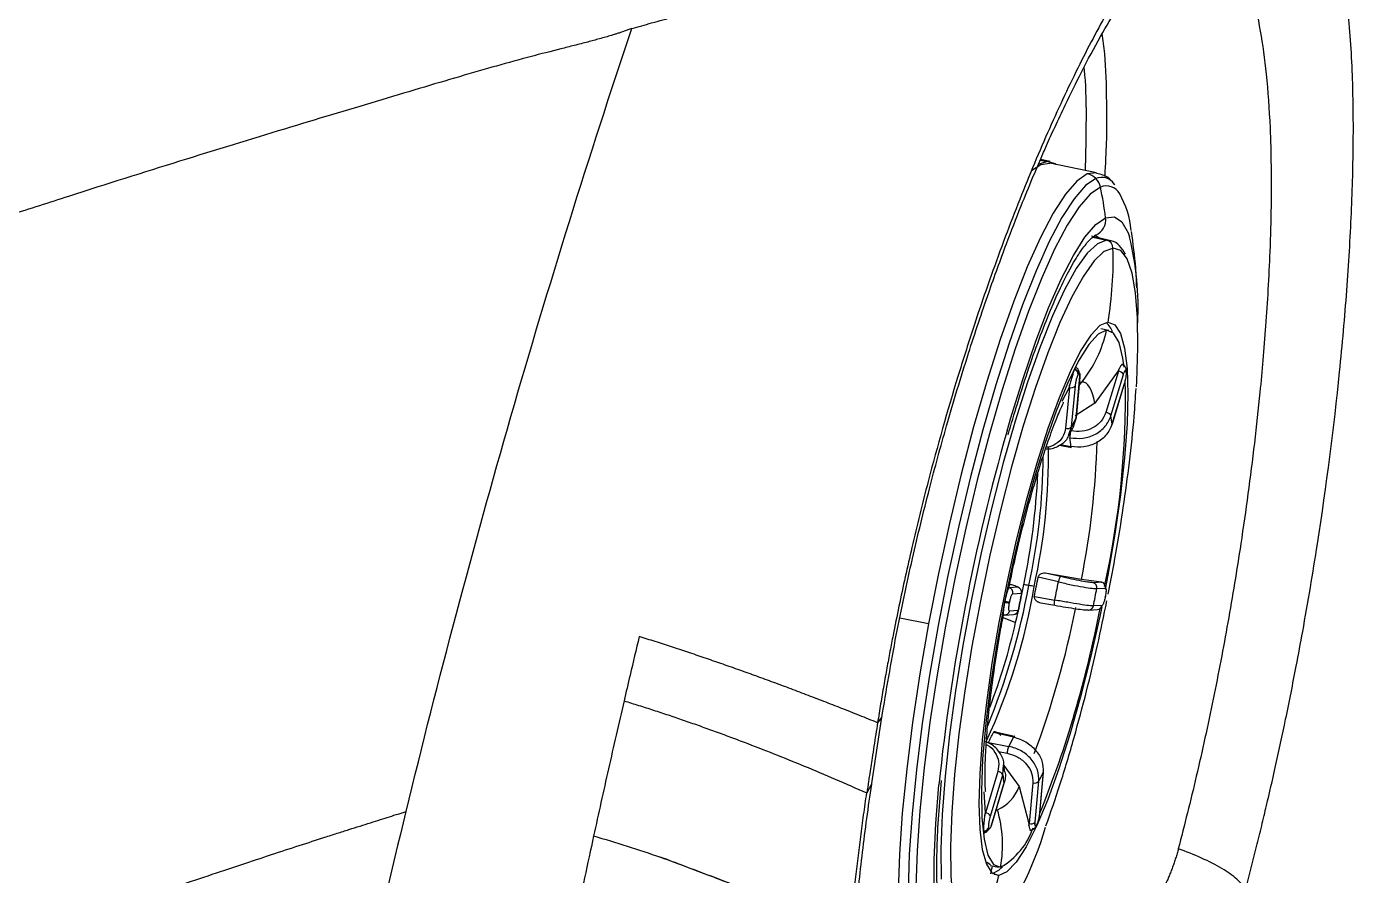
# Model space of a CAD drawing. Extents: x 526 to 610, y 679 to 808.
# Drawn here: x 532.974 to 536.08, y 728.199 to 730.185 of the extents above; entities that cross this region are included whole.
import ezdxf

# ---------------------------------------------------------------- set-up
doc = ezdxf.new("R2010")
doc.units = 0
doc.header["$MEASUREMENT"] = 0
doc.layers.add('1', color=4, linetype='Continuous')

# ---------------------------------------------------------------- blocks, each defined once
blk = doc.blocks.new('JETSETTER LX')
at = {"layer": '1', "color": 3, "linetype": 'Continuous', "lineweight": 25}
for p, q in [((9.3264, 32.9704), (9.3274, 33.04)), ((9.2156, 32.9855), (9.2355, 32.992)), ((9.2202, 32.9951), (9.2355, 32.992)), ((9.2436, 32.9914), (9.2206, 32.9962)), ((9.2216, 32.985), (9.2428, 32.9876)), ((9.3517, 32.9652), (9.2428, 32.9876)), ((9.1997, 32.9706), (9.2216, 32.985)), ((9.3517, 32.9652), (9.3304, 32.9626)), ((9.3827, 32.8072), (9.3401, 32.8168)), ((9.3437, 32.8149), (9.3754, 32.8078)), ((9.3501, 32.8195), (9.3499, 32.8195)), ((9.3506, 32.8183), (9.3598, 32.8124)), ((9.3827, 32.8072), (9.3754, 32.8078)), ((9.3809, 32.5964), (9.362, 32.6006)), ((9.3006, 32.5049), (9.3011, 32.5059)), ((9.309, 32.4932), (9.3095, 32.4942)), ((9.4024, 32.5017), (9.3478, 32.4267)), ((9.4032, 32.5016), (9.3741, 32.4048)), ((9.3859, 32.3969), (9.415, 32.4936)), ((9.4048, 32.5064), (9.4024, 32.5017)), ((9.4024, 32.5017), (9.4032, 32.5016)), ((9.4032, 32.5016), (9.4048, 32.5064)), ((9.4212, 32.5009), (9.4213, 32.5)), ((9.4217, 32.5037), (9.4215, 32.5047)), ((9.2877, 32.4633), (9.2712, 32.4305)), ((9.2884, 32.4631), (9.2796, 32.3676)), ((9.289, 32.4685), (9.2877, 32.4633)), ((9.2877, 32.4633), (9.2884, 32.4631)), ((9.2884, 32.4631), (9.289, 32.4685)), ((9.2937, 32.3713), (9.3025, 32.4668)), ((9.3129, 32.4874), (9.3041, 32.3919)), ((9.3045, 32.3932), (9.3133, 32.4887)), ((9.3175, 32.4758), (9.3114, 32.4686)), ((9.3882, 32.3759), (9.4173, 32.4726)), ((9.4174, 32.4737), (9.3883, 32.377)), ((9.3478, 32.4267), (9.3018, 32.3964)), ((9.2875, 32.3528), (9.2937, 32.3713)), ((9.3041, 32.3919), (9.2971, 32.371)), ((9.2657, 32.3283), (9.2931, 32.323)), ((9.2676, 32.3294), (9.2921, 32.3247)), ((9.3165, 32.0138), (9.2355, 32.0282)), ((9.2677, 32.0207), (9.2355, 32.0282)), ((9.1461, 31.9939), (9.1473, 31.9946)), ((9.1473, 31.9946), (9.1465, 31.9947)), ((9.1676, 31.9958), (9.1473, 31.9946)), ((9.2629, 32.0085), (9.2154, 32.0195)), ((9.3635, 32.0078), (9.3165, 32.0138)), ((9.3642, 32.0077), (9.3439, 32.0064)), ((9.3527, 31.9926), (9.3731, 31.9938)), ((9.3652, 32.0071), (9.3635, 32.0078)), ((9.3635, 32.0078), (9.3642, 32.0077)), ((9.3642, 32.0077), (9.3652, 32.0071)), ((9.1364, 31.9619), (9.1328, 31.9627)), ((9.137, 31.961), (9.1373, 31.963)), ((9.1561, 31.9807), (9.1764, 31.9819)), ((9.1764, 31.9819), (9.1762, 31.9826)), ((9.2065, 31.9743), (9.2544, 31.9657)), ((9.3728, 31.9747), (9.3724, 31.9727)), ((9.3726, 31.9728), (9.373, 31.9748)), ((9.1347, 31.9308), (9.1337, 31.9313)), ((9.1374, 31.9307), (9.1577, 31.9319)), ((9.1684, 31.9413), (9.1481, 31.9401)), ((9.1484, 31.9592), (9.1488, 31.9612)), ((9.1682, 31.942), (9.1684, 31.9413)), ((9.2219, 31.9594), (9.2544, 31.9535)), ((9.3341, 31.9425), (9.3544, 31.9438)), ((9.365, 31.9532), (9.3447, 31.952)), ((8.959, 31.91), (8.8918, 31.9238)), ((9.1332, 31.9252), (9.1626, 31.9135)), ((8.8253, 31.5321), (8.8494, 31.6915)), ((8.8482, 31.6904), (8.8396, 31.6788)), ((9.1579, 31.6454), (9.1106, 31.6559)), ((9.153, 31.6485), (9.1119, 31.6576)), ((9.0989, 31.6328), (9.1469, 31.6236)), ((9.1599, 31.647), (9.153, 31.6485)), ((9.1227, 31.6113), (9.1432, 31.6074)), ((9.1211, 31.5649), (9.0919, 31.4682)), ((9.1329, 31.5569), (9.1346, 31.5805)), ((9.1354, 31.5788), (9.1706, 31.5293)), ((9.2275, 31.5627), (9.2186, 31.4672)), ((9.219, 31.4684), (9.2278, 31.5639)), ((8.8247, 31.5332), (8.8143, 31.5146)), ((9.1037, 31.4602), (9.1329, 31.5569)), ((9.1353, 31.537), (9.1061, 31.4403)), ((9.1061, 31.4393), (9.1352, 31.536)), ((9.1706, 31.5293), (9.1934, 31.443)), ((9.203, 31.5384), (9.1941, 31.4429)), ((9.2082, 31.4465), (9.217, 31.542)), ((9.0881, 31.5174), (9.0912, 31.4683)), ((9.0912, 31.4683), (9.0904, 31.4627)), ((9.0904, 31.4627), (9.0919, 31.4682)), ((9.0919, 31.4682), (9.0912, 31.4683)), ((9.1169, 31.4754), (9.1199, 31.4753)), ((9.0999, 31.433), (9.0998, 31.4339)), ((9.1934, 31.443), (9.1938, 31.4381)), ((9.1941, 31.4429), (9.1934, 31.443)), ((9.1938, 31.4381), (9.1941, 31.4429)), ((9.2108, 31.4367), (9.2113, 31.4377)), ((9.2121, 31.4407), (9.2116, 31.4397)), ((9.0876, 31.425), (9.0875, 31.4259)), ((9.1039, 31.3468), (9.0951, 31.3515)), ((9.1034, 31.3447), (9.1224, 31.3412)), ((9.1233, 31.3216), (9.1128, 31.3238))]:
    blk.add_line(p, q, dxfattribs=at)
at = {"layer": '1', "color": 3, "linetype": 'Continuous', "lineweight": 25, "flags": 128}
for points in [[(9.2578, 32.9845), (9.2557, 32.9862), (9.2355, 32.992)], [(9.3304, 32.9626), (9.306, 32.9459), (9.2793, 32.9153), (9.2508, 32.8711), (9.2207, 32.8141), (9.1897, 32.7451), (9.1581, 32.6651), (9.1264, 32.5752), (9.095, 32.4768), (9.0644, 32.3713), (9.0352, 32.2602), (9.0075, 32.1452), (8.982, 32.0279), (8.959, 31.91)], [(9.3503, 32.9518), (9.326, 32.9353), (9.2995, 32.9048), (9.2711, 32.861), (9.2413, 32.8044), (9.2104, 32.7358), (9.179, 32.6563), (9.1475, 32.567), (9.1164, 32.4693), (9.086, 32.3644), (9.0569, 32.2541), (9.0295, 32.1398), (9.0041, 32.0233), (8.9812, 31.9062), (8.9611, 31.7903), (8.9441, 31.6772), (8.9303, 31.5686), (8.9201, 31.4661), (8.9136, 31.3712), (8.9108, 31.2852)], [(9.3611, 32.9319), (9.3373, 32.9156), (9.3112, 32.8857), (9.2833, 32.8426), (9.254, 32.787), (9.2237, 32.7197), (9.1929, 32.6416), (9.1619, 32.5539), (9.1313, 32.4578), (9.1015, 32.3549), (9.0729, 32.2465), (9.046, 32.1342), (9.0211, 32.0197), (8.9986, 31.9047), (8.9788, 31.7909), (8.9621, 31.6798), (8.9486, 31.5731), (8.9386, 31.4724), (8.9321, 31.3791), (8.9294, 31.2947)], [(9.3733, 32.8603), (9.3938, 32.8624), (9.4114, 32.8506), (9.4259, 32.8249), (9.4293, 32.8156)], [(9.1425, 32.3614), (9.1507, 32.3895), (9.1801, 32.4845), (9.21, 32.5716), (9.2398, 32.6492), (9.2693, 32.7163), (9.2978, 32.7717), (9.3249, 32.8146), (9.3502, 32.8443), (9.3733, 32.8603)], [(9.3754, 32.8078), (9.3541, 32.7995), (9.3304, 32.7771), (9.3047, 32.7411), (9.2774, 32.6919), (9.2489, 32.6306), (9.2198, 32.558), (9.1906, 32.4755), (9.1617, 32.3845), (9.1337, 32.2865), (9.107, 32.1832), (9.082, 32.0764), (9.0593, 31.9679), (9.0392, 31.8596), (9.022, 31.7532), (9.0081, 31.6507), (8.9977, 31.5538), (8.9909, 31.4641), (8.9878, 31.3832), (8.9886, 31.3125)], [(9.3679, 32.7798), (9.3465, 32.759), (9.3212, 32.7236), (9.2944, 32.6754), (9.2664, 32.6151), (9.2378, 32.5439), (9.2091, 32.4628), (9.1807, 32.3735), (9.1532, 32.2772), (9.127, 32.1758), (9.1025, 32.0709), (9.0802, 31.9643), (9.0604, 31.8579), (9.0436, 31.7535), (9.0299, 31.6528), (9.0196, 31.5576), (9.013, 31.4696), (9.01, 31.3901), (9.0108, 31.3206), (9.0153, 31.2623), (9.0235, 31.2162), (9.0279, 31.201)], [(9.3906, 32.7892), (9.3697, 32.781), (9.3679, 32.7798)], [(9.4224, 32.7662), (9.4087, 32.7834), (9.3906, 32.7892)], [(9.4453, 32.465), (9.446, 32.4771), (9.449, 32.5566), (9.4482, 32.6261), (9.4436, 32.6844), (9.4354, 32.7305), (9.4237, 32.7637), (9.4224, 32.7662)], [(9.3789, 32.6162), (9.3599, 32.6079), (9.3384, 32.5853), (9.3149, 32.549), (9.29, 32.4997), (9.2643, 32.4385), (9.2382, 32.3669), (9.2125, 32.2864), (9.1876, 32.1987), (9.1641, 32.106), (9.1426, 32.0101), (9.1234, 31.9134), (9.1072, 31.8179), (9.0942, 31.7258), (9.0846, 31.6391), (9.0788, 31.5597), (9.0768, 31.4895), (9.0788, 31.4301), (9.0846, 31.3826), (9.0941, 31.3483), (9.1071, 31.3278), (9.1233, 31.3216)], [(9.3789, 32.6162), (9.3952, 32.61), (9.4082, 32.5895), (9.4177, 32.5552), (9.4235, 32.5077), (9.4254, 32.4483), (9.4234, 32.3781), (9.4176, 32.2987), (9.4081, 32.212), (9.395, 32.1199), (9.3788, 32.0244), (9.3725, 31.9914)], [(9.3754, 32.5969), (9.3559, 32.588), (9.3338, 32.564), (9.3097, 32.5253), (9.2841, 32.4728), (9.2578, 32.408), (9.2313, 32.3324), (9.2053, 32.2478), (9.1804, 32.1563), (9.1573, 32.0602), (9.1364, 31.9619)], [(9.4168, 32.5109), (9.414, 32.5316), (9.4048, 32.5683), (9.3918, 32.5902), (9.3754, 32.5969)], [(9.3133, 32.4887), (9.3132, 32.4898), (9.313, 32.4904)], [(9.3175, 32.4758), (9.3121, 32.4747), (9.312, 32.4747)], [(9.3129, 32.4874), (9.3133, 32.4886), (9.3133, 32.4887)], [(9.3478, 32.4267), (9.3454, 32.4383), (9.3426, 32.4485), (9.3394, 32.457), (9.3358, 32.464), (9.3317, 32.4694), (9.3274, 32.4732), (9.3226, 32.4753), (9.3175, 32.4758)], [(9.4174, 32.4737), (9.4173, 32.4726), (9.4173, 32.4726)], [(9.3045, 32.3932), (9.3045, 32.3931), (9.3041, 32.3919)], [(9.3882, 32.3759), (9.3882, 32.3759), (9.3883, 32.377)], [(9.1364, 31.9619), (9.1184, 31.8638), (9.1037, 31.7682), (9.0927, 31.6776), (9.0855, 31.5941), (9.0824, 31.5199), (9.0835, 31.4567), (9.0887, 31.4062), (9.0979, 31.3694), (9.1109, 31.3475), (9.1273, 31.3409)], [(9.3726, 31.9728), (9.3726, 31.9728), (9.3724, 31.9727)], [(9.3728, 31.9747), (9.373, 31.9748), (9.3728, 31.9749), (9.3725, 31.975)], [(9.3643, 31.9501), (9.3597, 31.9277), (9.3381, 31.8318), (9.3147, 31.7391), (9.2898, 31.6514), (9.264, 31.5709), (9.238, 31.4993), (9.2122, 31.4381), (9.1873, 31.3888), (9.1639, 31.3525), (9.1424, 31.3299), (9.1233, 31.3216)], [(9.3314, 31.9427), (9.3336, 31.9425), (9.3341, 31.9425)], [(8.959, 31.91), (8.9387, 31.7933), (8.9215, 31.6795), (8.9077, 31.5702), (8.8974, 31.467), (8.8908, 31.3714), (8.888, 31.2848), (8.8891, 31.2086), (8.8939, 31.1437), (8.9025, 31.0911), (8.9147, 31.0517), (8.9304, 31.0259), (8.9492, 31.0142), (8.9496, 31.0141)], [(9.0471, 31.0944), (9.0266, 31.0923), (9.009, 31.1042), (8.9945, 31.1298), (8.9835, 31.1688), (8.976, 31.2206), (8.9722, 31.2843), (8.9722, 31.3589), (8.9759, 31.4433), (8.9831, 31.5336)], [(9.1353, 31.537), (9.1352, 31.536), (9.1352, 31.536)], [(9.219, 31.4684), (9.219, 31.4683), (9.2186, 31.4672)], [(9.1053, 31.438), (9.1056, 31.4383), (9.1061, 31.4393)], [(9.1061, 31.4393), (9.1061, 31.4393), (9.1061, 31.4403)], [(9.2121, 31.4407), (9.2118, 31.439), (9.2113, 31.4377)], [(9.1089, 31.3263), (9.1234, 31.3338), (9.1322, 31.3417)]]:
    blk.add_lwpolyline(points, dxfattribs=at)
at = {"layer": '1', "color": 3, "linetype": 'Continuous', "lineweight": 25}
for centre, radius, start, end in [((9.3225, 32.9242), 0.0392, 44.823, 78.2564), ((9.3641, 32.9189), 0.0358, 35.1016, 112.839), ((9.3218, 32.9235), 0.0402, 12.0198, 44.8898), ((9.3746, 32.8982), 0.0363, 29.2319, 111.9052), ((8.4952, 32.7473), 0.8854, 7.3342, 12.0298), ((9.2158, 32.8086), 0.2186, 5.7933, 29.4036), ((9.335, 32.8551), 0.0386, 292.9661, 7.8474), ((9.3709, 32.7887), 0.0196, 1.4816, 76.9796), ((8.768, 32.6505), 0.6815, 356.9514, 14.0196), ((8.5086, 32.7616), 0.8824, 350.5125, 1.787), ((9.3367, 32.574), 0.056, 18.8048, 47.7856), ((9.0941, 32.657), 0.2876, 320.9757, 347.9382), ((9.2969, 32.4934), 0.0121, 359.0846, 72.3129), ((9.2974, 32.4944), 0.0121, 359.0846, 72.3129), ((9.4019, 32.487), 0.0146, 26.8639, 85.0675), ((9.4125, 32.5036), 0.00913, 343.0066, 18.8816), ((9.4125, 32.5026), 0.00917, 343.0565, 6.8921), ((9.2926, 32.4761), 0.0136, 252.1443, 316.6456), ((7.3997, 32.4404), 2.02, 347.3264, 1.1531), ((9.3728, 32.3903), 0.0146, 26.8643, 85.0682), ((9.0683, 32.3481), 0.3213, 5.1553, 8.7319), ((9.2838, 32.3806), 0.0136, 252.1434, 316.6453), ((9.7411, 32.1584), 0.4955, 151.8775, 154.5563), ((13.7402, 31.0467), 4.7819, 164.0428, 174.1565), ((9.0233, 32.3026), 0.2697, 4.6968, 9.1903), ((7.4628, 32.3887), 1.8913, 348.5649, 358.436), ((7.851, 32.3026), 1.3887, 347.3228, 0.9088), ((7.7939, 32.3091), 1.4333, 347.5445, 359.7308), ((7.5767, 32.3362), 1.6396, 348.2325, 357.4062), ((7.8255, 32.2254), 1.399, 335.0949, 350.6382), ((7.6088, 32.2863), 1.6103, 337.5671, 349.7551), ((9.1445, 31.9831), 0.0118, 348.5225, 76.3722), ((6.9959, 32.4333), 2.2282, 346.5106, 348.8347), ((9.1648, 31.9843), 0.0118, 348.5225, 76.3742), ((8.9596, 30.6116), 1.4079, 80.4409, 80.9159), ((8.9015, 30.2658), 1.7585, 80.0341, 80.4435), ((6.885, 32.4562), 2.3709, 348.2713, 349.3863), ((6.9325, 32.4464), 2.3711, 348.3017, 349.3559), ((9.3411, 31.9949), 0.0118, 348.5225, 76.374), ((9.3615, 31.9962), 0.0118, 348.5225, 76.3722), ((9.1572, 32.052), 0.0912, 257.4316, 264.6882), ((11.9424, 31.4146), 2.8236, 168.4091, 169.2485), ((6.5787, 32.5193), 2.8236, 348.4091, 349.2485), ((9.1367, 31.9423), 0.0116, 260.2207, 349.3057), ((9.1568, 32.05), 0.0912, 257.4316, 264.6882), ((9.1569, 31.9435), 0.0116, 273.7122, 349.2499), ((7.1208, 32.3857), 2.2262, 339.5114, 348.6711), ((6.8268, 32.4302), 2.5793, 338.0828, 349.1877), ((9.3333, 31.9542), 0.0117, 273.8138, 349.1482), ((9.3536, 31.9554), 0.0116, 273.7122, 349.2499), ((7.7499, 32.2349), 1.4488, 338.9543, 347.1861), ((8.7336, 31.8317), 0.4159, 331.4369, 334.9969), ((8.7812, 31.8218), 0.416, 331.5343, 334.8994), ((9.1198, 31.5503), 0.0146, 26.8643, 85.0683), ((8.78, 31.7755), 0.4955, 331.8775, 334.5563), ((9.2241, 31.5643), 0.00372, 334.5438, 33.1977), ((9.0833, 31.5605), 0.0927, 293.288, 340.3942), ((9.4528, 31.5858), 0.3213, 185.1553, 188.7319), ((9.2071, 31.5513), 0.0136, 252.1433, 316.6452), ((9.0907, 31.4536), 0.0146, 26.8639, 85.0675), ((8.841, 31.3925), 0.291, 349.7657, 16.5213), ((9.0884, 31.438), 0.0121, 265.824, 340.2132), ((8.5063, 31.6432), 0.7558, 321.4264, 343.97), ((9.1983, 31.4558), 0.0136, 252.1443, 316.6456), ((9.2035, 31.4404), 0.0082, 318.8446, 354.9448), ((9.0885, 31.4371), 0.0121, 265.824, 340.2132), ((9.0441, 31.4875), 0.1686, 299.5772, 341.1115), ((8.2659, 31.5174), 0.8601, 347.1081, 348.3966), ((8.2682, 31.5166), 0.877, 335.8322, 347.1532)]:
    blk.add_arc(centre, radius, start, end, dxfattribs=at)
for points, knots in [([(4.2259, 33.2162), (4.2561, 33.2255), (4.3192, 33.2451), (4.4181, 33.2754), (4.5255, 33.3081), (4.6414, 33.343), (4.7658, 33.3803), (4.8986, 33.4198), (5.0398, 33.4616), (5.1894, 33.5058), (5.3474, 33.5524), (5.5138, 33.6016), (5.6657, 33.6466), (5.8016, 33.6872), (5.9198, 33.7227), (6.0414, 33.7596), (6.1662, 33.7977), (6.2943, 33.8373), (6.4258, 33.8785), (6.5604, 33.9213), (6.6983, 33.9659), (6.8393, 34.0124), (6.9835, 34.0609), (7.0804, 34.0945), (7.1294, 34.1114)], [0, 0, 0, 0, 0.031033, 0.064957, 0.10177, 0.141468, 0.18405, 0.229514, 0.27786, 0.329087, 0.383198, 0.440197, 0.500088, 0.539523, 0.580146, 0.621959, 0.664966, 0.709173, 0.754584, 0.801208, 0.849051, 0.898123, 0.948435, 1, 1, 1, 1]), ([(9.701, 31.2895), (9.7032, 31.2979), (9.7076, 31.3146), (9.7141, 31.3396), (9.7205, 31.3644), (9.7266, 31.389), (9.7327, 31.4134), (9.7386, 31.4375), (9.7443, 31.4614), (9.7551, 31.5068), (9.7723, 31.5817), (9.7957, 31.6904), (9.8169, 31.7967), (9.8425, 31.9335), (9.8816, 32.1663), (9.9121, 32.4032), (9.9305, 32.5961), (9.9407, 32.7219), (9.9496, 32.8731), (9.9542, 33.0422), (9.952, 33.2047), (9.9426, 33.3413), (9.9265, 33.4597), (9.905, 33.5542), (9.8811, 33.6183), (9.8584, 33.6604), (9.8389, 33.6875), (9.8177, 33.7077), (9.7884, 33.7256), (9.7572, 33.7325), (9.7222, 33.728), (9.667, 33.7097), (9.5949, 33.6536), (9.5062, 33.5467), (9.437, 33.445), (9.3663, 33.3242), (9.2948, 33.1857), (9.2238, 33.0306), (9.1548, 32.8617), (9.1015, 32.7159), (9.0594, 32.5907), (9.0139, 32.4472), (8.9652, 32.2758), (8.9206, 32.0949), (8.894, 31.9746), (8.8777, 31.8936), (8.8684, 31.8453), (8.8611, 31.8061), (8.8538, 31.7651), (8.8465, 31.7225), (8.8419, 31.6936), (8.8396, 31.6788)], [0, 0, 0, 0, 0.004079, 0.008104, 0.012077, 0.015997, 0.019865, 0.02368, 0.027443, 0.031154, 0.045003, 0.062433, 0.081297, 0.093634, 0.124793, 0.18726, 0.202834, 0.218454, 0.249763, 0.281009, 0.312188, 0.348438, 0.374733, 0.405912, 0.437219, 0.45093, 0.46847, 0.486251, 0.499669, 0.530981, 0.546629, 0.562231, 0.624649, 0.655881, 0.687101, 0.718424, 0.749643, 0.78088, 0.812201, 0.843403, 0.856418, 0.874662, 0.913424, 0.937196, 0.958219, 0.968606, 0.974341, 0.980346, 0.986623, 0.993173, 1, 1, 1, 1]), ([(8.8492, 31.6902), (8.8601, 31.7547), (8.8809, 31.8786), (8.9194, 32.0583), (8.9591, 32.2219), (9.003, 32.3828), (9.0494, 32.5363), (9.0968, 32.678), (9.1383, 32.7924), (9.1729, 32.8815), (9.1997, 32.9473), (9.2197, 32.9941), (9.2369, 33.0335), (9.2561, 33.0762), (9.2834, 33.1344), (9.3193, 33.207), (9.3604, 33.2836), (9.3995, 33.3501), (9.4317, 33.4004), (9.455, 33.4341), (9.4737, 33.4595), (9.4899, 33.4803), (9.5076, 33.5022), (9.5262, 33.5247), (9.5413, 33.5431), (9.5449, 33.5462), (9.5469, 33.5479)], [0, 0, 0, 0, 0.068537, 0.131774, 0.189882, 0.242966, 0.306029, 0.360376, 0.406051, 0.44306, 0.471381, 0.490977, 0.505397, 0.525407, 0.551759, 0.591699, 0.639711, 0.683888, 0.720146, 0.748582, 0.766363, 0.787049, 0.821285, 0.868631, 0.928411, 1, 1, 1, 1]), ([(9.5468, 33.5478), (9.5505, 33.5489), (9.5652, 33.5534), (9.5892, 33.5518), (9.6224, 33.5414), (9.6566, 33.5131), (9.6892, 33.4613), (9.716, 33.389), (9.7361, 33.3005), (9.7504, 33.1953), (9.7581, 33.0875), (9.761, 32.9824), (9.7609, 32.8859), (9.7583, 32.7889), (9.7537, 32.6946), (9.7482, 32.6095), (9.7418, 32.5293), (9.7333, 32.4382), (9.722, 32.3342), (9.707, 32.2154), (9.6869, 32.0755), (9.6605, 31.9147), (9.6255, 31.7326), (9.5869, 31.5544), (9.5578, 31.44), (9.5435, 31.3838)], [0, 0, 0, 0, 0.012564, 0.050556, 0.089703, 0.144511, 0.203407, 0.26149, 0.317207, 0.3713, 0.429858, 0.467516, 0.504837, 0.544904, 0.576996, 0.606677, 0.633936, 0.658766, 0.697738, 0.735742, 0.772773, 0.830305, 0.886637, 0.94428, 1, 1, 1, 1]), ([(8.2644, 33.3031), (8.2797, 33.3073), (8.3129, 33.3165), (8.3555, 33.3281), (8.3928, 33.3383), (8.4259, 33.3474), (8.4496, 33.3539), (8.4632, 33.3576)], [0, 0, 0, 0, 0.2319007, 0.4999999, 0.6431209, 0.7952035, 1, 1, 1, 1]), ([(8.2644, 33.3031), (8.2613, 33.3019), (8.2555, 33.2996), (8.2467, 33.2965), (8.2384, 33.2937), (8.2306, 33.2911), (8.2234, 33.2888), (8.2098, 33.2847), (8.1896, 33.2789), (8.1606, 33.2711), (8.1304, 33.2634), (8.0869, 33.2524), (8.0041, 33.2314), (7.8651, 33.1919), (7.6714, 33.134), (7.4518, 33.0681), (7.2104, 32.9942), (6.9916, 32.925), (6.844, 32.8774), (6.7747, 32.8548), (6.7419, 32.8441), (6.7068, 32.8326), (6.6832, 32.8248), (6.6692, 32.8203)], [0, 0, 0, 0, 0.012758, 0.024601, 0.03552, 0.045507, 0.054556, 0.062662, 0.095519, 0.125305, 0.157454, 0.187785, 0.250126, 0.374969, 0.500202, 0.622853, 0.750216, 0.875108, 0.937553, 0.953064, 0.968777, 0.981526, 1, 1, 1, 1]), ([(9.3717, 32.9567), (9.3725, 32.9698), (9.3764, 33.0334), (9.3765, 33.1306), (9.3738, 33.2303), (9.3676, 33.2758), (9.3655, 33.2911)], [0, 0, 0, 0, 0.093707, 0.454658, 0.81561, 1, 1, 1, 1]), ([(9.3274, 33.04), (9.3278, 33.0587), (9.329, 33.1207), (9.3271, 33.178), (9.3231, 33.2101), (9.3229, 33.2123)], [0, 0, 0, 0, 0.286294, 0.95053, 1, 1, 1, 1]), ([(9.3951, 32.936), (9.3933, 32.9388), (9.3865, 32.9488), (9.3716, 32.9602), (9.3569, 32.9628), (9.3518, 32.9638)], [0, 0, 0, 0, 0.195793, 0.7175782, 1, 1, 1, 1]), ([(9.1452, 32.3524), (9.1523, 32.377), (9.1683, 32.432), (9.1938, 32.5101), (9.2211, 32.5865), (9.248, 32.6537), (9.274, 32.7109), (9.2985, 32.7569), (9.3206, 32.7909), (9.338, 32.8113), (9.3477, 32.8184), (9.3495, 32.8193), (9.3501, 32.8195)], [0, 0, 0, 0, 0.092029, 0.205927, 0.319551, 0.432751, 0.545274, 0.656671, 0.766124, 0.87217, 0.961391, 1, 1, 1, 1]), ([(9.4197, 32.7749), (9.4155, 32.7818), (9.4072, 32.7952), (9.3929, 32.8057), (9.3839, 32.8065), (9.3826, 32.8067)], [0, 0, 0, 0, 0.465296, 0.919496, 1, 1, 1, 1]), ([(9.4461, 32.6966), (9.4456, 32.7119), (9.4441, 32.7552), (9.4378, 32.7994), (9.4336, 32.828)], [0, 0, 0, 0, 0.352938, 1, 1, 1, 1]), ([(9.3006, 32.5049), (9.2996, 32.5028), (9.2977, 32.4986), (9.2947, 32.4891), (9.2917, 32.4786), (9.2899, 32.4718), (9.289, 32.4685)], [0, 0, 0, 0, 0.247558, 0.500834, 0.753648, 1, 1, 1, 1]), ([(9.3052, 32.5098), (9.3047, 32.51), (9.3037, 32.5105), (9.302, 32.5074), (9.3011, 32.5059)], [0, 0, 0, 0, 0.499323, 1, 1, 1, 1]), ([(9.3025, 32.4668), (9.3028, 32.4694), (9.3035, 32.4746), (9.3053, 32.4827), (9.3072, 32.4892), (9.3084, 32.4919), (9.309, 32.4932)], [0, 0, 0, 0, 0.279486, 0.559002, 0.779415, 1, 1, 1, 1]), ([(9.3105, 32.5021), (9.3104, 32.5024), (9.3096, 32.5048), (9.3077, 32.5075), (9.3058, 32.5088), (9.3051, 32.5092)], [0, 0, 0, 0, 0.086844, 0.668945, 1, 1, 1, 1]), ([(9.3095, 32.4942), (9.3102, 32.4953), (9.3116, 32.4976), (9.3128, 32.4964), (9.3133, 32.4928), (9.3131, 32.4892), (9.3129, 32.4874)], [0, 0, 0, 0, 0.279658, 0.559227, 0.779582, 1, 1, 1, 1]), ([(9.313, 32.4901), (9.3129, 32.4924), (9.3125, 32.4968), (9.3112, 32.5004), (9.3105, 32.5021)], [0, 0, 0, 0, 0.529199, 1, 1, 1, 1]), ([(9.4139, 32.5157), (9.4138, 32.5159), (9.4134, 32.5173), (9.4116, 32.5166), (9.4087, 32.5134), (9.4061, 32.5087), (9.4048, 32.5064)], [0, 0, 0, 0, 0.050308, 0.369979, 0.689067, 1, 1, 1, 1]), ([(9.4211, 32.5066), (9.4206, 32.5081), (9.4196, 32.5111), (9.417, 32.5144), (9.4138, 32.5166), (9.4115, 32.5169), (9.4103, 32.517)], [0, 0, 0, 0, 0.24283, 0.493701, 0.747722, 1, 1, 1, 1]), ([(9.415, 32.4936), (9.4157, 32.4959), (9.4173, 32.5005), (9.4193, 32.5035), (9.4206, 32.5036), (9.421, 32.5018), (9.4212, 32.5009)], [0, 0, 0, 0, 0.279486, 0.559002, 0.779415, 1, 1, 1, 1]), ([(9.4213, 32.5), (9.4214, 32.4983), (9.4215, 32.4949), (9.4206, 32.4872), (9.4191, 32.4798), (9.418, 32.4757), (9.4174, 32.4737)], [0, 0, 0, 0, 0.279658, 0.559227, 0.779582, 1, 1, 1, 1]), ([(9.4213, 32.4984), (9.4213, 32.4986), (9.4214, 32.4993), (9.4214, 32.4999), (9.4214, 32.5003)], [0, 0, 0, 0, 0.159882, 1, 1, 1, 1]), ([(9.3794, 31.9797), (9.3856, 32.0116), (9.3987, 32.0796), (9.4153, 32.1832), (9.4297, 32.2904), (9.4398, 32.3835), (9.4432, 32.4393), (9.4445, 32.461)], [0, 0, 0, 0, 0.190891, 0.407178, 0.627348, 0.855234, 1, 1, 1, 1]), ([(9.1469, 31.9952), (9.152, 32.0191), (9.1628, 32.0699), (9.1813, 32.1454), (9.2013, 32.2196), (9.2217, 32.2872), (9.2416, 32.3464), (9.259, 32.392), (9.2705, 32.4192), (9.2747, 32.4275), (9.2751, 32.4285)], [0, 0, 0, 0, 0.1332453, 0.2836556, 0.4330789, 0.5806802, 0.725349, 0.8655309, 0.9842479, 1, 1, 1, 1]), ([(9.2895, 32.3457), (9.2998, 32.3445), (9.3204, 32.3422), (9.3502, 32.3525), (9.3745, 32.3711), (9.3821, 32.3883), (9.3859, 32.3969)], [0, 0, 0, 0, 0.249978, 0.499965, 0.74997, 1, 1, 1, 1]), ([(9.3741, 32.4048), (9.3708, 32.3976), (9.3644, 32.383), (9.3437, 32.3673), (9.3183, 32.3587), (9.3009, 32.3607), (9.2922, 32.3617)], [0, 0, 0, 0, 0.249775, 0.50014, 0.75045, 1, 1, 1, 1]), ([(9.2796, 32.3676), (9.278, 32.3604), (9.2747, 32.3459), (9.2577, 32.3307), (9.2429, 32.3229), (9.2343, 32.3231), (9.2341, 32.3231)], [0, 0, 0, 0, 0.330776, 0.662333, 0.993818, 1, 1, 1, 1]), ([(9.2875, 32.3504), (9.2905, 32.3566), (9.2944, 32.3645), (9.2979, 32.371), (9.2987, 32.3724)], [0, 0, 0, 0, 0.779919, 1, 1, 1, 1]), ([(9.3883, 32.377), (9.3845, 32.3684), (9.3769, 32.3512), (9.3526, 32.3326), (9.3228, 32.3221), (9.3023, 32.3238), (9.2921, 32.3247)], [0, 0, 0, 0, 0.25003, 0.500035, 0.750022, 1, 1, 1, 1]), ([(9.2329, 32.3195), (9.2357, 32.3193), (9.2484, 32.3187), (9.2677, 32.3281), (9.2839, 32.3406), (9.2869, 32.3508), (9.2875, 32.3528)], [0, 0, 0, 0, 0.108579, 0.50714, 0.905729, 1, 1, 1, 1]), ([(9.2907, 32.3559), (9.2905, 32.3548), (9.29, 32.3526), (9.2896, 32.3496), (9.2895, 32.3472), (9.2895, 32.3462), (9.2895, 32.3457)], [0, 0, 0, 0, 0.2594194, 0.5189434, 0.7684571, 1, 1, 1, 1]), ([(9.2355, 32.0282), (9.2333, 32.0285), (9.229, 32.029), (9.2235, 32.0276), (9.2198, 32.0257), (9.2176, 32.024), (9.216, 32.0219), (9.2156, 32.0203), (9.2154, 32.0195)], [0, 0, 0, 0, 0.29899, 0.576196, 0.702242, 0.809893, 0.905998, 1, 1, 1, 1]), ([(9.1461, 31.9939), (9.1456, 31.9928), (9.1447, 31.9904), (9.1422, 31.983), (9.1396, 31.9736), (9.1381, 31.9665), (9.1373, 31.963)], [0, 0, 0, 0, 0.246603, 0.499388, 0.752586, 1, 1, 1, 1]), ([(9.1486, 32.0031), (9.1517, 32.0023), (9.1612, 31.9997), (9.1692, 31.9968), (9.1681, 31.9961), (9.1676, 31.9958)], [0, 0, 0, 0, 0.192333, 0.596788, 1, 1, 1, 1]), ([(9.2663, 32.0191), (9.266, 32.0185), (9.2654, 32.0172), (9.2644, 32.0145), (9.2636, 32.0115), (9.2631, 32.0094), (9.2629, 32.0085)], [0, 0, 0, 0, 0.259415, 0.518936, 0.76845, 1, 1, 1, 1]), ([(9.2629, 32.0085), (9.273, 32.0061), (9.2932, 32.0014), (9.3215, 31.9962), (9.3438, 31.9929), (9.3498, 31.9927), (9.3527, 31.9926)], [0, 0, 0, 0, 0.249978, 0.499965, 0.74997, 1, 1, 1, 1]), ([(9.2677, 32.0207), (9.2675, 32.0206), (9.2671, 32.0205), (9.2666, 32.0196), (9.2663, 32.0191)], [0, 0, 0, 0, 0.481432, 1, 1, 1, 1]), ([(9.3439, 32.0064), (9.3414, 32.0066), (9.3363, 32.0068), (9.3175, 32.01), (9.2935, 32.0148), (9.2763, 32.0188), (9.2677, 32.0207)], [0, 0, 0, 0, 0.249775, 0.500139, 0.75045, 1, 1, 1, 1]), ([(9.3731, 31.9938), (9.3735, 31.9935), (9.3744, 31.9928), (9.3745, 31.9877), (9.374, 31.9814), (9.3732, 31.9769), (9.3728, 31.9747)], [0, 0, 0, 0, 0.279486, 0.559002, 0.779415, 1, 1, 1, 1]), ([(9.1488, 31.9612), (9.1494, 31.964), (9.1506, 31.9697), (9.1528, 31.9761), (9.1547, 31.9799), (9.1556, 31.9804), (9.1561, 31.9807)], [0, 0, 0, 0, 0.279658, 0.559227, 0.779582, 1, 1, 1, 1]), ([(9.1688, 31.937), (9.1713, 31.95), (9.1745, 31.9667), (9.1779, 31.9834), (9.1787, 31.9871)], [0, 0, 0, 0, 0.779443, 1, 1, 1, 1]), ([(9.2065, 31.9743), (9.2064, 31.9734), (9.2062, 31.9718), (9.2068, 31.9693), (9.2082, 31.967), (9.2109, 31.964), (9.2155, 31.9608), (9.2197, 31.9598), (9.2219, 31.9594)], [0, 0, 0, 0, 0.094015, 0.190109, 0.297726, 0.423718, 0.701029, 1, 1, 1, 1]), ([(9.2337, 31.4373), (9.2447, 31.4691), (9.2678, 31.5356), (9.2993, 31.6414), (9.3286, 31.7509), (9.3544, 31.8581), (9.3692, 31.9292), (9.3764, 31.9639)], [0, 0, 0, 0, 0.198724, 0.415402, 0.618183, 0.81409, 1, 1, 1, 1]), ([(9.2544, 31.9535), (9.2543, 31.9536), (9.254, 31.9537), (9.2537, 31.9548), (9.2535, 31.9571), (9.2537, 31.9604), (9.254, 31.9633), (9.2543, 31.9649), (9.2544, 31.9657)], [0, 0, 0, 0, 0.124722, 0.249344, 0.5, 0.750656, 0.875278, 1, 1, 1, 1]), ([(9.3447, 31.952), (9.3417, 31.9521), (9.3358, 31.9524), (9.3135, 31.9557), (9.2851, 31.9605), (9.2646, 31.9639), (9.2544, 31.9657)], [0, 0, 0, 0, 0.2500296, 0.5000347, 0.750022, 1, 1, 1, 1]), ([(9.3724, 31.9727), (9.3718, 31.9699), (9.3705, 31.9642), (9.3683, 31.9578), (9.3664, 31.954), (9.3655, 31.9535), (9.365, 31.9532)], [0, 0, 0, 0, 0.279658, 0.559227, 0.779582, 1, 1, 1, 1]), ([(9.0926, 31.5177), (9.0925, 31.5186), (9.0919, 31.524), (9.0911, 31.5446), (9.0912, 31.5798), (9.0934, 31.6276), (9.0981, 31.6858), (9.1056, 31.7529), (9.1161, 31.8269), (9.1258, 31.8873), (9.1327, 31.9226), (9.1344, 31.9313)], [0, 0, 0, 0, 0.021148, 0.127391, 0.245853, 0.374888, 0.512085, 0.65508, 0.801955, 0.95129, 1, 1, 1, 1]), ([(9.137, 31.961), (9.1363, 31.9575), (9.135, 31.9504), (9.134, 31.9412), (9.1336, 31.9342), (9.1337, 31.9323), (9.1337, 31.9313)], [0, 0, 0, 0, 0.247558, 0.500834, 0.753648, 1, 1, 1, 1]), ([(9.1481, 31.9401), (9.1476, 31.9404), (9.1467, 31.9411), (9.1466, 31.9462), (9.1472, 31.9525), (9.148, 31.957), (9.1484, 31.9592)], [0, 0, 0, 0, 0.2794856, 0.5590017, 0.7794153, 1, 1, 1, 1]), ([(9.1598, 31.9324), (9.1604, 31.9325), (9.1626, 31.9328), (9.1658, 31.9349), (9.1686, 31.9381), (9.1693, 31.9406), (9.1697, 31.9419)], [0, 0, 0, 0, 0.131858, 0.424538, 0.717214, 1, 1, 1, 1]), ([(9.2544, 31.9535), (9.2631, 31.952), (9.2805, 31.949), (9.3048, 31.9454), (9.3237, 31.9429), (9.3288, 31.9428), (9.3314, 31.9427)], [0, 0, 0, 0, 0.249816, 0.500222, 0.750495, 1, 1, 1, 1]), ([(8.8396, 31.6788), (8.8254, 31.6845), (8.7972, 31.6959), (8.7553, 31.7125), (8.7137, 31.7287), (8.6726, 31.7445), (8.6319, 31.7599), (8.5916, 31.7748), (8.5517, 31.7894), (8.5121, 31.8036), (8.4729, 31.8173), (8.434, 31.8307), (8.3955, 31.8438), (8.3572, 31.8564), (8.3193, 31.8687), (8.2942, 31.8766), (8.2816, 31.8805)], [0, 0, 0, 0, 0.073871, 0.147363, 0.220475, 0.293209, 0.365566, 0.437548, 0.509155, 0.580389, 0.651249, 0.721739, 0.791857, 0.861606, 0.930987, 1, 1, 1, 1]), ([(8.246, 31.73), (8.2399, 31.7033), (8.2276, 31.6503), (8.2096, 31.5711), (8.192, 31.4924), (8.1805, 31.4401), (8.1748, 31.4141)], [0, 0, 0, 0, 0.253122, 0.504162, 0.753122, 1, 1, 1, 1]), ([(8.246, 31.73), (8.2574, 31.7265), (8.2803, 31.7194), (8.3148, 31.7084), (8.3495, 31.697), (8.3845, 31.6851), (8.4198, 31.6728), (8.4553, 31.6601), (8.4911, 31.6469), (8.5382, 31.6292), (8.597, 31.6063), (8.6679, 31.5775), (8.7404, 31.5471), (8.7895, 31.5255), (8.8143, 31.5146)], [0, 0, 0, 0, 0.061222, 0.122808, 0.184757, 0.247071, 0.309751, 0.3728, 0.436216, 0.500002, 0.622109, 0.746139, 0.872101, 1, 1, 1, 1]), ([(8.8396, 31.6788), (8.8381, 31.6697), (8.8352, 31.6514), (8.831, 31.6238), (8.8271, 31.5986), (8.8236, 31.5758), (8.8208, 31.5577), (8.8177, 31.5372), (8.8157, 31.5237), (8.8143, 31.5146)], [0, 0, 0, 0, 0.165162, 0.33192, 0.500014, 0.624764, 0.750008, 0.83216, 1, 1, 1, 1]), ([(9.1283, 31.6487), (9.1265, 31.6504), (9.123, 31.6537), (9.1183, 31.6563), (9.1149, 31.6573), (9.1129, 31.6575), (9.1114, 31.6571), (9.1108, 31.6563), (9.1106, 31.6559)], [0, 0, 0, 0, 0.298263, 0.575128, 0.701506, 0.809415, 0.905745, 1, 1, 1, 1]), ([(9.1346, 31.5805), (9.1347, 31.5817), (9.1357, 31.5918), (9.1258, 31.6097), (9.1102, 31.6277), (9.0962, 31.6328), (9.0917, 31.6344)], [0, 0, 0, 0, 0.047827, 0.432986, 0.818116, 1, 1, 1, 1]), ([(9.0937, 31.6279), (9.0949, 31.6275), (9.1039, 31.6239), (9.1154, 31.6098), (9.125, 31.5881), (9.1224, 31.5726), (9.1211, 31.5649)], [0, 0, 0, 0, 0.045462, 0.364079, 0.682529, 1, 1, 1, 1]), ([(9.1432, 31.6074), (9.1433, 31.608), (9.1434, 31.6094), (9.1439, 31.6125), (9.1447, 31.6164), (9.1456, 31.62), (9.1464, 31.6223), (9.1468, 31.6232), (9.1469, 31.6236)], [0, 0, 0, 0, 0.124722, 0.249344, 0.5, 0.750656, 0.875278, 1, 1, 1, 1]), ([(9.217, 31.542), (9.2167, 31.5509), (9.216, 31.5688), (9.2005, 31.5944), (9.1767, 31.6148), (9.1569, 31.6207), (9.1469, 31.6236)], [0, 0, 0, 0, 0.25003, 0.500035, 0.750022, 1, 1, 1, 1]), ([(9.1605, 31.6458), (9.1604, 31.6462), (9.1602, 31.6472), (9.1596, 31.6474), (9.1588, 31.6469), (9.1582, 31.6459), (9.1579, 31.6454)], [0, 0, 0, 0, 0.259419, 0.518943, 0.768457, 1, 1, 1, 1]), ([(9.1579, 31.6454), (9.1677, 31.6422), (9.1873, 31.6357), (9.2109, 31.6151), (9.2264, 31.5895), (9.2271, 31.5716), (9.2275, 31.5627)], [0, 0, 0, 0, 0.249978, 0.499965, 0.74997, 1, 1, 1, 1]), ([(9.1432, 31.6074), (9.1516, 31.6049), (9.1685, 31.5999), (9.1888, 31.5827), (9.2021, 31.5611), (9.2027, 31.5459), (9.203, 31.5384)], [0, 0, 0, 0, 0.249817, 0.500222, 0.750496, 1, 1, 1, 1]), ([(9.1374, 31.5631), (9.1367, 31.5675), (9.1359, 31.5732), (9.1352, 31.5806), (9.1351, 31.5822)], [0, 0, 0, 0, 0.778903, 1, 1, 1, 1]), ([(9.137, 31.5645), (9.1371, 31.5644), (9.1405, 31.5558), (9.1379, 31.5463), (9.1353, 31.537)], [0, 0, 0, 0, 0.020977, 1, 1, 1, 1]), ([(8.7882, 31.2229), (8.7931, 31.2735), (8.8029, 31.3747), (8.8181, 31.4816), (8.8257, 31.535)], [0, 0, 0, 0, 0.500195, 1, 1, 1, 1]), ([(9.0051, 31.1491), (9.0053, 31.149), (9.006, 31.1485), (8.9992, 31.158), (8.9919, 31.1802), (8.985, 31.2141), (8.9802, 31.26), (8.9778, 31.3173), (8.9785, 31.3852), (8.982, 31.4606), (8.9869, 31.5164), (8.9893, 31.5437)], [0, 0, 0, 0, 0.049123, 0.157583, 0.264562, 0.378511, 0.498681, 0.622885, 0.749473, 0.877446, 1, 1, 1, 1]), ([(8.7759, 31.1913), (8.7766, 31.1992), (8.778, 31.2151), (8.7803, 31.2392), (8.7827, 31.2634), (8.7853, 31.2877), (8.7879, 31.3123), (8.7908, 31.337), (8.7937, 31.3619), (8.7968, 31.3869), (8.8, 31.4121), (8.8033, 31.4375), (8.8068, 31.463), (8.8105, 31.4888), (8.813, 31.506), (8.8143, 31.5146)], [0, 0, 0, 0, 0.07654, 0.153086, 0.229653, 0.306257, 0.382914, 0.45964, 0.536451, 0.613363, 0.690392, 0.767553, 0.844865, 0.922341, 1, 1, 1, 1]), ([(4.5515, 30.2912), (4.5641, 30.2964), (4.5902, 30.3072), (4.6306, 30.3239), (4.6737, 30.3416), (4.7194, 30.3604), (4.7678, 30.3802), (4.8652, 30.42), (4.9699, 30.4624), (5.104, 30.5164), (5.214, 30.5603), (5.3853, 30.6283), (5.677, 30.7426), (6.0824, 30.8975), (6.4602, 31.0369), (6.7373, 31.1363), (6.9335, 31.2054), (7.1122, 31.2671), (7.2495, 31.3135), (7.3497, 31.3469), (7.4209, 31.3704), (7.4864, 31.3918), (7.5367, 31.408), (7.5746, 31.4202), (7.6021, 31.429), (7.6282, 31.4373), (7.6527, 31.445), (7.6758, 31.4523), (7.6974, 31.4591), (7.7176, 31.4654), (7.7299, 31.4692), (7.736, 31.4711)], [0, 0, 0, 0, 0.008814, 0.018268, 0.028362, 0.039099, 0.050481, 0.06251, 0.108021, 0.125014, 0.158739, 0.187522, 0.250025, 0.374977, 0.499925, 0.564058, 0.624933, 0.68868, 0.749935, 0.781855, 0.813336, 0.844373, 0.874962, 0.890823, 0.906621, 0.922353, 0.93802, 0.953618, 0.969149, 0.98461, 1, 1, 1, 1]), ([(9.2186, 31.4672), (9.2183, 31.4645), (9.2177, 31.4593), (9.2158, 31.4512), (9.2139, 31.4447), (9.2127, 31.442), (9.2121, 31.4407)], [0, 0, 0, 0, 0.279486, 0.559002, 0.779415, 1, 1, 1, 1]), ([(9.0904, 31.4627), (9.0899, 31.4593), (9.089, 31.4522), (9.0878, 31.4416), (9.0871, 31.4321), (9.0874, 31.428), (9.0875, 31.4259)], [0, 0, 0, 0, 0.24664, 0.499524, 0.752684, 1, 1, 1, 1]), ([(9.0998, 31.4339), (9.0997, 31.4356), (9.0996, 31.4391), (9.1006, 31.4467), (9.102, 31.4541), (9.1032, 31.4582), (9.1037, 31.4602)], [0, 0, 0, 0, 0.279658, 0.559227, 0.779582, 1, 1, 1, 1]), ([(9.1061, 31.4403), (9.1054, 31.438), (9.1039, 31.4335), (9.1019, 31.4305), (9.1005, 31.4303), (9.1001, 31.4321), (9.0999, 31.433)], [0, 0, 0, 0, 0.279486, 0.559002, 0.779415, 1, 1, 1, 1]), ([(9.1938, 31.4381), (9.1941, 31.4356), (9.1948, 31.4307), (9.196, 31.4289), (9.1966, 31.4281)], [0, 0, 0, 0, 0.493811, 1, 1, 1, 1]), ([(9.195, 31.4282), (9.1962, 31.4279), (9.1986, 31.4273), (9.2026, 31.4285), (9.2064, 31.4309), (9.2086, 31.4337), (9.2096, 31.435)], [0, 0, 0, 0, 0.253579, 0.508151, 0.758586, 1, 1, 1, 1]), ([(9.2116, 31.4397), (9.2109, 31.4386), (9.2095, 31.4363), (9.2083, 31.4375), (9.2078, 31.4411), (9.2081, 31.4447), (9.2082, 31.4465)], [0, 0, 0, 0, 0.279658, 0.559227, 0.779582, 1, 1, 1, 1]), ([(8.1748, 31.4141), (8.1677, 31.3815), (8.153, 31.314), (8.1308, 31.2091), (8.1076, 31.0968), (8.0835, 30.9772), (8.0586, 30.8502), (8.033, 30.7159), (8.0069, 30.5742), (7.9803, 30.4251), (7.9535, 30.2685), (7.9266, 30.1046), (7.8997, 29.9331), (7.873, 29.7542), (7.8466, 29.5678), (7.8208, 29.3739), (7.7957, 29.1725), (7.7715, 28.9635), (7.7265, 28.5417), (7.6767, 27.951), (7.6399, 27.2364), (7.6258, 26.6501), (7.6245, 26.1002), (7.6355, 25.5387), (7.6635, 24.9181), (7.7087, 24.2835), (7.7648, 23.7105), (7.8243, 23.2169), (7.879, 22.8199), (7.9339, 22.4624), (7.9873, 22.1441), (8.0377, 21.865), (8.0837, 21.6248), (8.1241, 21.4233), (8.1496, 21.3019), (8.161, 21.2476)], [0, 0, 0, 0, 0.009756, 0.02023, 0.031424, 0.043335, 0.055966, 0.069315, 0.083382, 0.098168, 0.113673, 0.129896, 0.146838, 0.164498, 0.182877, 0.201974, 0.221789, 0.242323, 0.263576, 0.346033, 0.415883, 0.473127, 0.517766, 0.576948, 0.637589, 0.699691, 0.763252, 0.806184, 0.845306, 0.880616, 0.912116, 0.939804, 0.963681, 0.983746, 1, 1, 1, 1]), ([(9.0876, 31.425), (9.0879, 31.4235), (9.0885, 31.4207), (9.0896, 31.4213), (9.0902, 31.4216)], [0, 0, 0, 0, 0.520495, 1, 1, 1, 1]), ([(9.0886, 31.4217), (9.09, 31.4219), (9.0928, 31.4225), (9.0974, 31.4263), (9.1008, 31.4299), (9.1022, 31.4323), (9.1023, 31.4326)], [0, 0, 0, 0, 0.30614, 0.639632, 0.96116, 1, 1, 1, 1]), ([(9.5435, 31.3838), (9.5425, 31.3802), (9.5406, 31.3729), (9.5373, 31.362), (9.5338, 31.3513), (9.5301, 31.3408), (9.5261, 31.3303), (9.5219, 31.32), (9.5161, 31.3065), (9.5087, 31.2908), (9.5002, 31.2747), (9.4948, 31.2653), (9.4925, 31.2613)], [0, 0, 0, 0, 0.083366, 0.166688, 0.249988, 0.333289, 0.416609, 0.499964, 0.582834, 0.749966, 0.893479, 1, 1, 1, 1]), ([(9.701, 31.2895), (9.6967, 31.2967), (9.6899, 31.3045), (9.6712, 31.3209), (9.6593, 31.3294), (9.6313, 31.3462), (9.6152, 31.3544), (9.5806, 31.37), (9.5622, 31.3773), (9.5435, 31.3838)], [0, 0, 0, 0, 0.25, 0.25, 0.5, 0.5, 0.75, 0.75, 1, 1, 1, 1]), ([(8.7768, 31.1874), (8.7644, 31.1928), (8.7397, 31.2035), (8.7023, 31.2193), (8.6607, 31.2366), (8.6109, 31.2569), (8.5366, 31.2863), (8.4571, 31.3169), (8.3833, 31.3449), (8.3466, 31.3587), (8.3315, 31.3643)], [0, 0, 0, 0, 0.082458, 0.165791, 0.249999, 0.361359, 0.499999, 0.749999, 0.897627, 1, 1, 1, 1]), ([(8.3316, 31.3645), (8.3525, 31.3567), (8.3944, 31.3411), (8.468, 31.3134), (8.5367, 31.2873), (8.6056, 31.2606), (8.6635, 31.2377), (8.722, 31.2139), (8.7594, 31.1982), (8.7759, 31.1913)], [0, 0, 0, 0, 0.1428575, 0.2857149, 0.5000007, 0.6074373, 0.7500007, 0.8891596, 1, 1, 1, 1])]:
    blk.add_open_spline(points, degree=3, knots=knots, dxfattribs=at)
for points in [[(7.736, 31.4711), (7.8865, 32.0914), (8.0632, 32.7037), (8.2644, 33.3031)], [(8.2816, 31.8805), (8.2744, 31.8504), (8.2673, 31.8203), (8.2602, 31.7901)], [(8.2602, 31.7901), (8.2554, 31.7701), (8.2507, 31.75), (8.246, 31.73)], [(7.7352, 31.4713), (7.7009, 31.3301), (7.6679, 31.1885), (7.6364, 31.0466)], [(8.1748, 31.4141), (8.227, 31.3988), (8.2793, 31.3821), (8.3315, 31.3642)]]:
    blk.add_open_spline(points, degree=3, dxfattribs=at)

msp = doc.modelspace()

# ---------------------------------------------------------------- block references
at = {"layer": '1'}
msp.add_blockref('JETSETTER LX', (526.127, 696.8772), dxfattribs=at)

doc.saveas('drawing.dxf')
